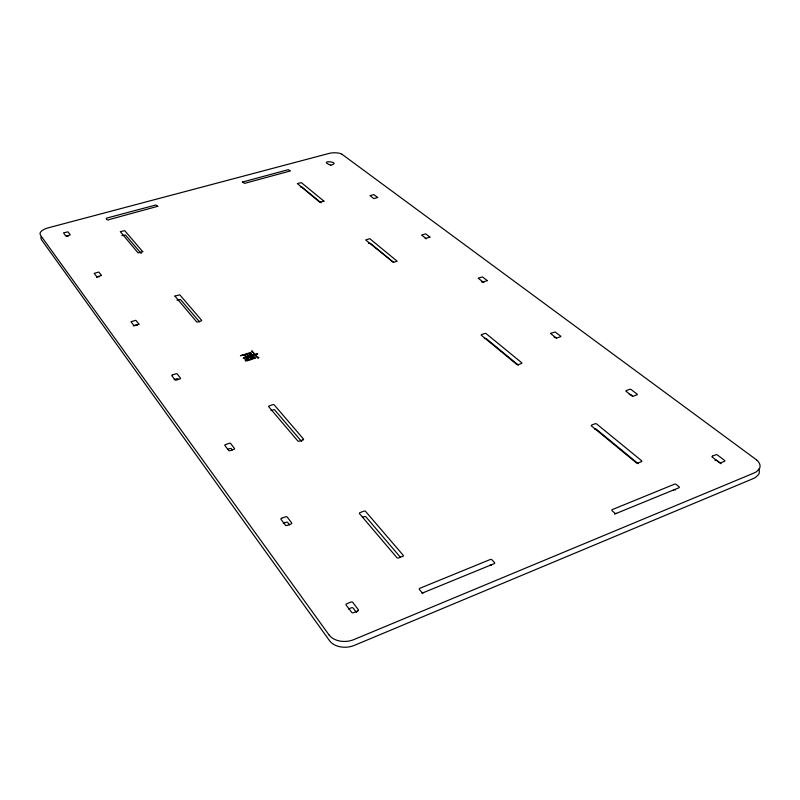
<?xml version="1.0" encoding="UTF-8"?>
<svg xmlns="http://www.w3.org/2000/svg" width="800" height="800" viewBox="0 0 800 800"><rect width="100%" height="100%" fill="white"/><g stroke="black" fill="none" stroke-linecap="round" stroke-linejoin="round"><path stroke-width="1.2" d="M250.38 354.22C245.55 360.04 254.38 350.02 250.67 356.68M250.77 358.24L251.18 357.63L249.4 356.71L252.49 357.15L252.71 356.4L249.12 356.39C244.37 351.19 252.01 360.03 244.77 355.36C249.43 357.16 241 358.01 243.89 358.35M250.63 358.43L248.93 356.7L247.08 357.29C249.62 358.57 249 360.77 246.73 357.41L243.98 358.32M421.9 593.25L494.21 563.64A1.36 0.91 1.9 0 0 494.51 562.53L491.91 559.78A1.35 0.9 1.8 0 0 490.27 559.5L419.88 588.27A1.38 0.95 -1.2 0 0 419.44 589.55L421.76 592.3A1.38 0.95 -1.1 0 0 423.62 592.64M614.55 514.13L678.99 487.75A1.31 0.78 7.2 0 0 679.09 486.78L676.16 484.4A1.31 0.78 7.1 0 0 674.55 484.16L612.31 509.6A1.32 0.82 5.7 0 0 612.1 510.72L614.78 513.1A1.33 0.82 5.8 0 0 616.61 513.38M348.38 609.01L351.4 607.79A1.31 0.92 -4.6 0 1 353.13 608.04L356.53 612.49M714.99 460.36L715.2 460.27A1.2 0.69 7.7 0 1 716.83 460.45L721.13 463.73M673.55 489.91L674.06 489.71A1.31 0.78 7.2 0 1 675.67 489.95M489.73 565.39L490.3 565.17A1.35 0.9 1.9 0 1 491.54 565.22M362.34 517.38L364.26 516.65A1.27 0.81 -3.8 0 1 365.94 516.88L400.42 557.29M594.63 429.16L594.77 429.11A1.2 0.69 3.7 0 1 596.42 429.31L638.19 463.67M283.33 523.33L286.18 522.27A1.18 0.76 -6.9 0 1 287.71 522.47L289.63 524.97M227.92 449.22L229.91 448.53A1.09 0.64 -8.2 0 1 231.31 448.7L232.28 449.95M270.93 410.63L273.29 409.83A1.12 0.64 -6.5 0 1 274.75 410.01L301.62 441.5M484.3 338.63L484.75 338.48A1.06 0.55 -0.3 0 1 486.2 338.63L518.4 365.13M174.14 379.61L176.69 378.8A1.01 0.54 -8.9 0 1 177.96 378.92L178.29 379.34M481.34 281.74L483.87 282.62M252.55 355.1L254.51 354.37L251.77 350.81L254.96 354.33L257.65 353.45C258.07 356.14 251.65 352.31 257.59 357.32L258.95 357.36L258.11 358.41L254.92 354.83L252.82 355.5C253.32 356.49 257.33 358.84 254.54 358.38C253.4 358.41 243.97 362.95 245.23 360.02L245.12 359.07L246.67 360.41L254.13 358.03L254.04 357.4L250.43 353.32L240.42 355.74L241.34 355.41A128.02 62.34 -7.7 0 0 244.46 354.44L250.97 352.35C250.04 354.23 254.17 355.13 252.84 357.57M133.29 325.79L136.19 324.98L137.15 325.53M176.97 300.1L180.47 299.51L199.58 321.9M368.45 243.42L370.43 243.4L393.51 262.38L397.11 261.17L369.77 238.67L365.66 239.97L393.54 262.37M96.43 277.23L99.6 276.56M121.85 235.65L125.46 235.03L141.22 253.5M300.43 186.92L301.87 186.99L321.1 202.81M66.8 236.03L70.26 234.88L68.02 231.85L63.55 232.83L65.66 235.95L66.68 236.06M330.89 165.16C342.76 161.79 316.31 159.66 330.79 165.18M66.74 236.42L68.42 236.06M554.06 336.97L556.57 338.12M425.18 238.36L426.44 238.79M247.47 354.49L247.76 356.95M341.96 154.24L756.52 459.85M632.23 395.87L630.72 394.72A1.09 0.59 4.2 0 0 629.24 394.57M245.09 354.95L245.38 357.42M328.99 634.88L40.52 235.27L40 233.31A11.68 4.96 -9.7 0 1 47.75 227.96L329.66 153.27A10.47 4.26 -4.1 0 1 335.58 152.79A10.56 4.3 -4.1 0 1 339.16 153.23A10.47 4.26 -4.1 0 1 341.92 154.24M246.69 356.85L246.98 359.32M250.57 354.22L250.86 356.68M329.06 634.89A18.34 13.07 -5.1 0 0 333.51 638.79A18.48 13.17 -5.1 0 0 342.96 641.42A18.34 13.07 -5.1 0 0 353.5 639.74L753.46 473.25L756.21 471.95L759.31 468.95A17.06 9.69 8.4 0 0 756.49 459.8M41.3 236.66A11.65 4.98 -9.7 0 0 40.89 237.65L41.41 239.62L329.52 640.66A18.29 13.1 -5.1 0 0 333.96 644.56A18.42 13.2 -5.1 0 0 343.45 647.21A18.28 13.1 -5.1 0 0 353.96 645.54L752.76 478.79L755.51 477.49L758.59 474.48A17.01 9.72 8.5 0 0 759.29 470.89A16.86 9.63 8.5 0 0 758.73 469.01M142.75 251.7L138.08 252.9L120.29 231.64L124.73 230.66L142.75 251.7M487.3 280.61L483.05 282L478.16 278.16L482.46 276.93L487.3 280.61M138.95 324.2L134.11 325.8L130.99 321.71L135.86 320.29L138.95 324.2M429.93 237.1L425.89 238.36L421.56 235.06L425.65 233.87L429.93 237.1M157.8 206.29L109.35 219.52C108.5 220.95 104.85 218.92 106.66 218.11L155.78 205.01L157.8 206.29M101.48 275.44L96.91 276.85L94.16 273.37L98.78 272.03L101.48 275.44M323.96 201.18L319.74 202.21L297.33 183.56L301.38 182.66L323.96 201.18M550.56 333.41L555.84 337.7A1.01 0.52 1.5 0 0 557.2 337.87L560.32 336.8A1.01 0.52 1.6 0 0 560.64 336.11L555.1 332.01L550.56 333.41M377.67 197.47L373.81 198.6L370.01 195.63L373.9 194.62L377.67 197.47M174.92 296.08L196.59 321.79A1.01 0.51 -7.8 0 0 197.89 321.93L201.03 320.97A1.01 0.51 -7.7 0 0 201.61 320.27L179.79 294.84L174.92 296.08M242.41 182.07L244.64 183.36L290.51 170.9L288.28 169.67L242.41 182.07M402.72 556.32L398.6 557.96A1.33 0.89 -2.4 0 1 396.98 557.73L359.56 513.69A1.27 0.81 -3.9 0 1 360.11 512.59L363.88 511.16A1.27 0.81 -3.8 0 1 365.57 511.39L403.18 555.25A1.33 0.89 -2.2 0 1 402.72 556.32M641.39 461.65L637.86 463.05A1.27 0.74 5.5 0 1 636.29 462.84L591.46 425.94A1.2 0.69 3.6 0 1 591.76 425.02L595.01 423.78A1.2 0.69 3.7 0 1 596.67 423.99L641.64 460.75A1.26 0.74 5.6 0 1 641.39 461.65M712.52 456.12L712.38 456.17A1.21 0.69 7.5 0 0 712.27 457.13L719.31 462.5A1.22 0.69 7.8 0 0 720.97 462.75L724.4 461.36A1.22 0.69 7.9 0 0 724.62 460.44L717.42 454.98A1.21 0.69 7.6 0 0 715.78 454.8L712.52 456.12M357.73 610.95L353.41 612.71A1.33 0.93 -4.6 0 1 351.67 612.36L346.13 605.06A1.32 0.92 -4.9 0 1 346.67 603.8L350.94 602.07A1.32 0.92 -4.6 0 1 352.68 602.33L358.37 609.74A1.33 0.93 -4.4 0 1 357.73 610.95M302.98 439.87L299.25 441.18A1.17 0.69 -5.9 0 1 297.86 441.02L268.73 406.74A1.13 0.63 -6.6 0 1 269.3 405.87L272.74 404.71A1.12 0.63 -6.5 0 1 274.2 404.88L303.48 439.03A1.17 0.69 -5.8 0 1 302.98 439.87M281.7 518.24L281.54 518.3A1.19 0.76 -7.1 0 0 280.99 519.34L285.45 525.2A1.2 0.77 -7 0 0 286.98 525.49L291.06 523.97A1.2 0.77 -6.8 0 0 291.7 522.96L287.12 517A1.19 0.75 -6.9 0 0 285.58 516.8L281.7 518.24M626.45 390.51L626.32 390.55A1.09 0.59 4 0 0 626.14 391.37L632.08 395.9A1.1 0.6 4.3 0 0 633.57 396.11L636.85 394.89A1.1 0.6 4.3 0 0 637.12 394.1L631.05 389.49A1.09 0.59 4.1 0 0 629.57 389.35L626.45 390.51M521.46 363.51L518.2 364.65A1.1 0.6 0.7 0 1 516.85 364.5L481.35 335.27A1.06 0.55 -0.4 0 1 481.71 334.53L484.72 333.52A1.06 0.55 -0.4 0 1 486.17 333.67L521.78 362.79A1.1 0.59 0.8 0 1 521.46 363.51M225.59 444.55L225.44 444.6A1.1 0.64 -8.3 0 0 224.88 445.49L228.66 450.46A1.1 0.65 -8.2 0 0 230.04 450.69L233.86 449.38A1.1 0.65 -8.1 0 0 234.5 448.52L230.62 443.47A1.1 0.64 -8.1 0 0 229.22 443.3L225.59 444.55M172.52 374.91L172.39 374.96A1.01 0.54 -9 0 0 171.86 375.71L175.04 379.9A1.02 0.54 -8.9 0 0 176.32 380.08L179.87 378.95A1.02 0.54 -8.8 0 0 180.48 378.21L177.28 374.04A1.01 0.54 -8.9 0 0 175.93 373.83L172.52 374.91"/></g></svg>
